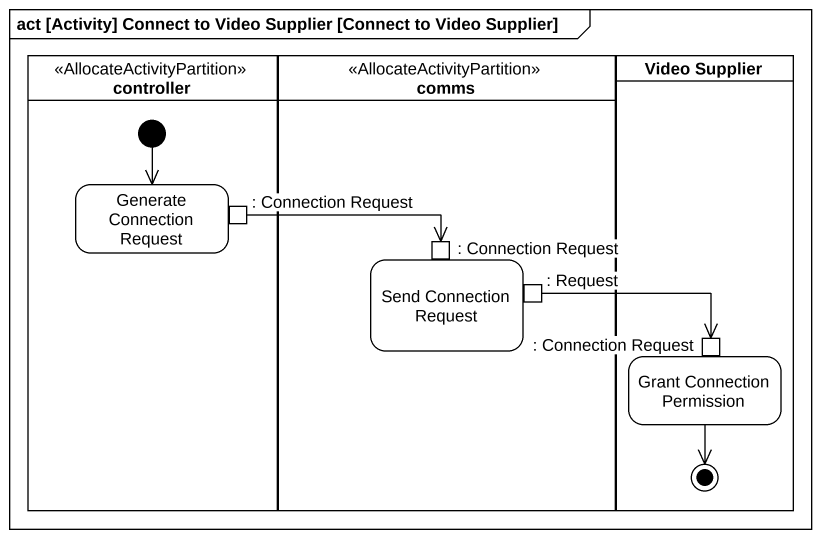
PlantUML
@startuml
mainframe act [Activity] Connect to Video Supplier [Connect to Video Supplier]
hide empty description
state controller <<AllocateActivityPartition>> {
  state "Generate Connection Request" as Generate_Connection_Request {
    state ": Connection Request" as Connection_Request <<outputPin>>
  }
  [*] --> Generate_Connection_Request
}
state comms <<AllocateActivityPartition>> {
  state "Send Connection Request" as Send_Connection_Request {
    state ": Connection Request" as Connection_Request_2 <<inputPin>>
    state ": Request" as Request <<outputPin>>
  }
}
state "Video Supplier" as Video_Supplier <<partition>> {
  state "Grant Connection Permission" as Grant_Connection_Permission {
    state ": Connection Request" as Connection_Request_3 <<inputPin>>
  }
  Grant_Connection_Permission --> [*]
}
Connection_Request -right-> Connection_Request_2
Request -right-> Connection_Request_3
@enduml
